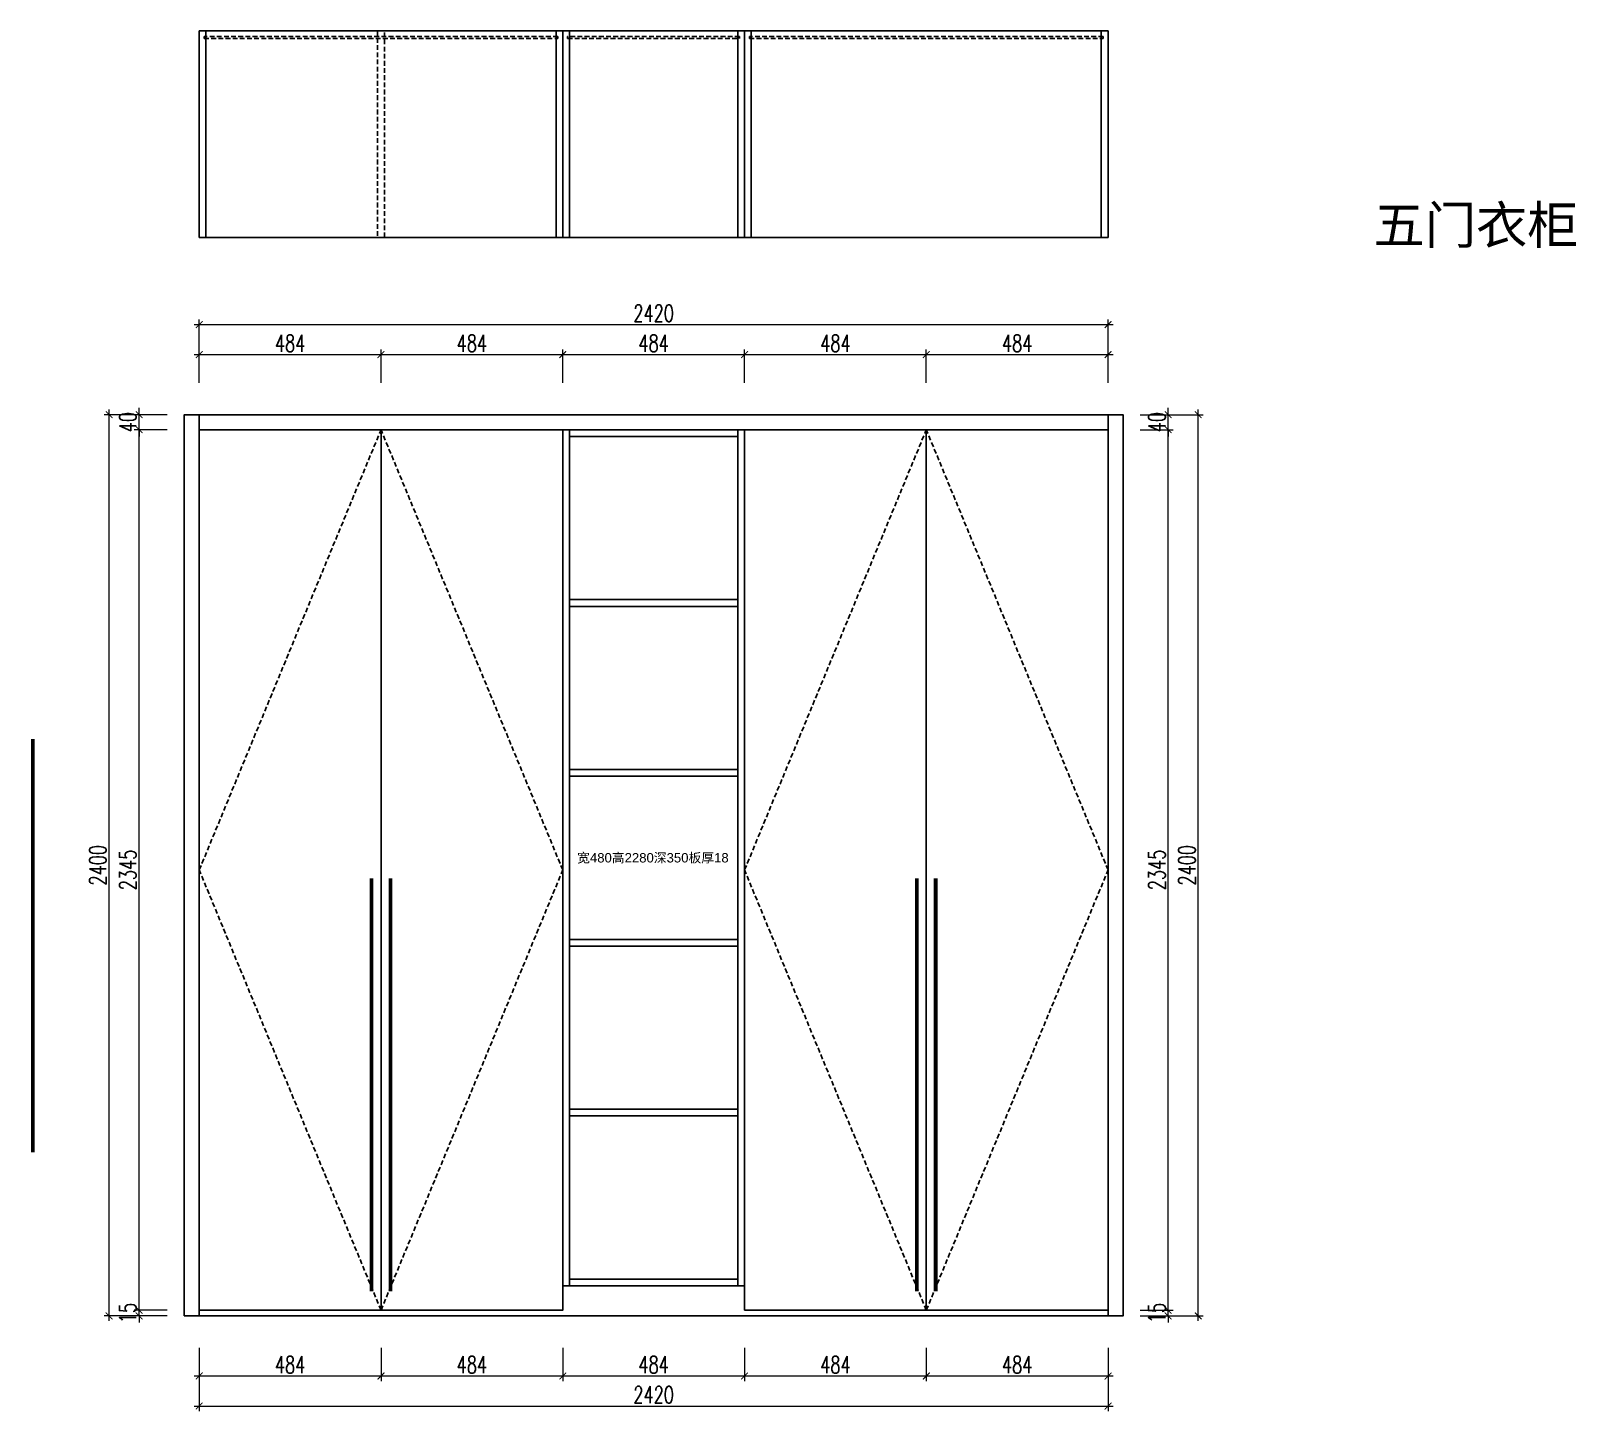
# Model space of a CAD drawing. Header units: inches. Extents: x 55314 to 59719, y -29566 to -22693.
# Drawn here: x 55314 to 59429, y -29566 to -25890 of the extents above; entities that cross this region are included whole.
import ezdxf
from ezdxf.enums import TextEntityAlignment as Align

# ---------------------------------------------------------------- set-up
doc = ezdxf.new("R2010")
doc.units = ezdxf.units.IN
doc.header["$LTSCALE"] = 2
doc.linetypes.add('HIDDEN', pattern=[9.525, 6.35, -3.175])
for name, color, linetype in [('0-标注', 7, 'Continuous'), ('Layer_CabinetText', 3, 'Continuous'), ('五金', 252, 'Continuous'), ('文字', 255, 'Continuous'), ('柜体', 7, 'Continuous'), ('柜体结构', 255, 'Continuous'), ('柜体虚线', 8, 'HIDDEN'), ('门板图层', 1, 'Continuous'), ('门板开启线', 8, 'HIDDEN'), ('门板遮罩', 7, 'Continuous')]:
    doc.layers.add(name, color=color, linetype=linetype)
doc.styles.add('DIMTEXT', font='simplex.shx', dxfattribs={"width": 0.7, "bigfont": 'gbcbig.shx'})
doc.styles.get("Standard").update_dxf_attribs({"font": 'arial.ttf'})
doc.dimstyles.new('雷神标注', dxfattribs={"dimscale": 15, "dimtxt": 3, "dimasz": 1.2, "dimexe": 0.9, "dimexo": 1, "dimgap": 0.5, "dimtad": 1, "dimdec": 0, "dimzin": 13, "dimdsep": 46, "dimtxsty": 'DIMTEXT', "dimblk1": 'ARCHTICK', "dimblk2": 'ARCHTICK', "dimsah": 1, "dimcen": 2, "dimdle": 0.9, "dimclrd": 1, "dimclre": 1, "dimclrt": 1, "dimadec": 1, "dimazin": 0, "dimtfac": 1, "dimtdec": 0, "dimtix": 1, "dimtmove": 1, "dimatfit": 3, "dimfxl": 5, "dimfxlon": 1, "dimtolj": 1, "dimtzin": 13, "dimlwd": 5, "dimlwe": 5, "dimarcsym": 0})

# ---------------------------------------------------------------- blocks, each defined once
blk = doc.blocks.new('KZK_20260507_212012', base_point=(55319.3, -28326.5))
at = {"color": 255, "const_width": 10}
blk.add_lwpolyline([(55319.3, -27776.5), (55319.3, -28876.5)], dxfattribs=at)
blk = doc.blocks.new('_ARCHTICK')
at = {"color": 0, "linetype": 'ByBlock', "const_width": 0.15}
blk.add_lwpolyline([(-0.5, -0.5), (0.5, 0.5)], dxfattribs=at)
blk = doc.blocks.new('*D55')
at = {"layer": '0-标注', "color": 1, "lineweight": 5, "transparency": 16777216}
for p, q in [((55762.5, -29397.5), (55762.5, -29486)), ((56246.5, -29397.5), (56246.5, -29486)), ((55749, -29472.5), (56260, -29472.5))]:
    blk.add_line(p, q, dxfattribs=at)
at = {"layer": 'Defpoints', "color": 0, "transparency": 16777216}
for p in [(55762.5, -29312.5), (56246.5, -29312.5), (56246.5, -29472.5)]:
    blk.add_point(p, dxfattribs=at)
at = {"layer": '0-标注', "color": 1, "lineweight": 5, "transparency": 16777216, "xscale": 17.99999999999999, "yscale": 17.99999999999999, "zscale": 17.99999999999999, "rotation": 180}
blk.add_blockref('_ARCHTICK', (55762.5, -29472.5), dxfattribs=at)
at = {"layer": '0-标注', "color": 1, "lineweight": 5, "transparency": 16777216, "xscale": 17.99999999999999, "yscale": 17.99999999999999, "zscale": 17.99999999999999}
blk.add_blockref('_ARCHTICK', (56246.5, -29472.5), dxfattribs=at)
at = {"layer": '0-标注', "color": 1, "transparency": 16777216, "insert": (56004.5, -29442.5), "char_height": 45, "attachment_point": 5, "style": 'DIMTEXT'}
blk.add_mtext('\\A1;484', dxfattribs=at)
blk = doc.blocks.new('*D56')
at = {"layer": '0-标注', "color": 1, "lineweight": 5, "transparency": 16777216}
for p, q in [((56246.5, -29397.5), (56246.5, -29486)), ((56730.5, -29397.5), (56730.5, -29486)), ((56233, -29472.5), (56744, -29472.5))]:
    blk.add_line(p, q, dxfattribs=at)
at = {"layer": 'Defpoints', "color": 0, "transparency": 16777216}
for p in [(56246.5, -29312.5), (56730.5, -29312.5), (56730.5, -29472.5)]:
    blk.add_point(p, dxfattribs=at)
at = {"layer": '0-标注', "color": 1, "lineweight": 5, "transparency": 16777216, "xscale": 17.99999999999999, "yscale": 17.99999999999999, "zscale": 17.99999999999999, "rotation": 180}
blk.add_blockref('_ARCHTICK', (56246.5, -29472.5), dxfattribs=at)
at = {"layer": '0-标注', "color": 1, "lineweight": 5, "transparency": 16777216, "xscale": 17.99999999999999, "yscale": 17.99999999999999, "zscale": 17.99999999999999}
blk.add_blockref('_ARCHTICK', (56730.5, -29472.5), dxfattribs=at)
at = {"layer": '0-标注', "color": 1, "transparency": 16777216, "insert": (56488.5, -29442.5), "char_height": 45, "attachment_point": 5, "style": 'DIMTEXT'}
blk.add_mtext('\\A1;484', dxfattribs=at)
blk = doc.blocks.new('*D57')
at = {"layer": '0-标注', "color": 1, "lineweight": 5, "transparency": 16777216}
for p, q in [((56730.5, -29397.5), (56730.5, -29486)), ((57214.5, -29397.5), (57214.5, -29486)), ((56717, -29472.5), (57228, -29472.5))]:
    blk.add_line(p, q, dxfattribs=at)
at = {"layer": 'Defpoints', "color": 0, "transparency": 16777216}
for p in [(56730.5, -29312.5), (57214.5, -29312.5), (57214.5, -29472.5)]:
    blk.add_point(p, dxfattribs=at)
at = {"layer": '0-标注', "color": 1, "lineweight": 5, "transparency": 16777216, "xscale": 17.99999999999999, "yscale": 17.99999999999999, "zscale": 17.99999999999999, "rotation": 180}
blk.add_blockref('_ARCHTICK', (56730.5, -29472.5), dxfattribs=at)
at = {"layer": '0-标注', "color": 1, "lineweight": 5, "transparency": 16777216, "xscale": 17.99999999999999, "yscale": 17.99999999999999, "zscale": 17.99999999999999}
blk.add_blockref('_ARCHTICK', (57214.5, -29472.5), dxfattribs=at)
at = {"layer": '0-标注', "color": 1, "transparency": 16777216, "insert": (56972.5, -29442.5), "char_height": 45, "attachment_point": 5, "style": 'DIMTEXT'}
blk.add_mtext('\\A1;484', dxfattribs=at)
blk = doc.blocks.new('*D58')
at = {"layer": '0-标注', "color": 1, "lineweight": 5, "transparency": 16777216}
for p, q in [((57214.5, -29397.5), (57214.5, -29486)), ((57698.5, -29397.5), (57698.5, -29486)), ((57201, -29472.5), (57712, -29472.5))]:
    blk.add_line(p, q, dxfattribs=at)
at = {"layer": 'Defpoints', "color": 0, "transparency": 16777216}
for p in [(57214.5, -29312.5), (57698.5, -29312.5), (57698.5, -29472.5)]:
    blk.add_point(p, dxfattribs=at)
at = {"layer": '0-标注', "color": 1, "lineweight": 5, "transparency": 16777216, "xscale": 17.99999999999999, "yscale": 17.99999999999999, "zscale": 17.99999999999999, "rotation": 180}
blk.add_blockref('_ARCHTICK', (57214.5, -29472.5), dxfattribs=at)
at = {"layer": '0-标注', "color": 1, "lineweight": 5, "transparency": 16777216, "xscale": 17.99999999999999, "yscale": 17.99999999999999, "zscale": 17.99999999999999}
blk.add_blockref('_ARCHTICK', (57698.5, -29472.5), dxfattribs=at)
at = {"layer": '0-标注', "color": 1, "transparency": 16777216, "insert": (57456.5, -29442.5), "char_height": 45, "attachment_point": 5, "style": 'DIMTEXT'}
blk.add_mtext('\\A1;484', dxfattribs=at)
blk = doc.blocks.new('*D59')
at = {"layer": '0-标注', "color": 1, "lineweight": 5, "transparency": 16777216}
for p, q in [((57698.5, -29397.5), (57698.5, -29486)), ((58182.5, -29397.5), (58182.5, -29486)), ((57685, -29472.5), (58196, -29472.5))]:
    blk.add_line(p, q, dxfattribs=at)
at = {"layer": 'Defpoints', "color": 0, "transparency": 16777216}
for p in [(57698.5, -29312.5), (58182.5, -29312.5), (58182.5, -29472.5)]:
    blk.add_point(p, dxfattribs=at)
at = {"layer": '0-标注', "color": 1, "lineweight": 5, "transparency": 16777216, "xscale": 17.99999999999999, "yscale": 17.99999999999999, "zscale": 17.99999999999999, "rotation": 180}
blk.add_blockref('_ARCHTICK', (57698.5, -29472.5), dxfattribs=at)
at = {"layer": '0-标注', "color": 1, "lineweight": 5, "transparency": 16777216, "xscale": 17.99999999999999, "yscale": 17.99999999999999, "zscale": 17.99999999999999}
blk.add_blockref('_ARCHTICK', (58182.5, -29472.5), dxfattribs=at)
at = {"layer": '0-标注', "color": 1, "transparency": 16777216, "insert": (57940.5, -29442.5), "char_height": 45, "attachment_point": 5, "style": 'DIMTEXT'}
blk.add_mtext('\\A1;484', dxfattribs=at)
blk = doc.blocks.new('*D60')
at = {"layer": '0-标注', "color": 1, "lineweight": 5, "transparency": 16777216}
for p, q in [((55762.5, -29477.5), (55762.5, -29566)), ((58182.5, -29477.5), (58182.5, -29566)), ((55749, -29552.5), (58196, -29552.5))]:
    blk.add_line(p, q, dxfattribs=at)
at = {"layer": 'Defpoints', "color": 0, "transparency": 16777216}
for p in [(55762.5, -29312.5), (58182.5, -29312.5), (58182.5, -29552.5)]:
    blk.add_point(p, dxfattribs=at)
at = {"layer": '0-标注', "color": 1, "lineweight": 5, "transparency": 16777216, "xscale": 17.99999999999999, "yscale": 17.99999999999999, "zscale": 17.99999999999999, "rotation": 180}
blk.add_blockref('_ARCHTICK', (55762.5, -29552.5), dxfattribs=at)
at = {"layer": '0-标注', "color": 1, "lineweight": 5, "transparency": 16777216, "xscale": 17.99999999999999, "yscale": 17.99999999999999, "zscale": 17.99999999999999}
blk.add_blockref('_ARCHTICK', (58182.5, -29552.5), dxfattribs=at)
at = {"layer": '0-标注', "color": 1, "transparency": 16777216, "insert": (56972.5, -29522.5), "char_height": 45, "attachment_point": 5, "style": 'DIMTEXT'}
blk.add_mtext('\\A1;2420', dxfattribs=at)
blk = doc.blocks.new('*D61')
at = {"layer": '0-标注', "color": 1, "lineweight": 5, "transparency": 16777216}
for p, q in [((55602.5, -29297.5), (55602.5, -29279.5)), ((55677.5, -29297.5), (55589, -29297.5)), ((55677.5, -29312.5), (55589, -29312.5)), ((55602.5, -29312.5), (55602.5, -29297.5)), ((55602.5, -29312.5), (55602.5, -29330.5))]:
    blk.add_line(p, q, dxfattribs=at)
at = {"layer": 'Defpoints', "color": 0, "transparency": 16777216}
for p in [(55602.5, -29297.5), (55762.5, -29297.5), (55762.5, -29312.5)]:
    blk.add_point(p, dxfattribs=at)
at = {"layer": '0-标注', "color": 1, "lineweight": 5, "transparency": 16777216, "xscale": 17.99999999999999, "yscale": 17.99999999999999, "zscale": 17.99999999999999}
for p, rotation in [((55602.5, -29297.5), 270), ((55602.5, -29312.5), 90)]:
    blk.add_blockref('_ARCHTICK', p, dxfattribs=dict(at, rotation=rotation))
at = {"layer": '0-标注', "color": 1, "transparency": 16777216, "insert": (55572.5, -29305), "char_height": 45, "attachment_point": 5, "rotation": 90, "style": 'DIMTEXT'}
blk.add_mtext('\\A1;15', dxfattribs=at)
blk = doc.blocks.new('*D62')
at = {"layer": '0-标注', "color": 1, "lineweight": 5, "transparency": 16777216}
for p, q in [((55602.5, -29311), (55602.5, -26939)), ((55677.5, -26952.5), (55589, -26952.5)), ((55677.5, -29297.5), (55589, -29297.5))]:
    blk.add_line(p, q, dxfattribs=at)
at = {"layer": 'Defpoints', "color": 0, "transparency": 16777216}
for p in [(55602.5, -26952.5), (55762.5, -26952.5), (55762.5, -29297.5)]:
    blk.add_point(p, dxfattribs=at)
at = {"layer": '0-标注', "color": 1, "lineweight": 5, "transparency": 16777216, "xscale": 17.99999999999999, "yscale": 17.99999999999999, "zscale": 17.99999999999999}
for p, rotation in [((55602.5, -26952.5), 90), ((55602.5, -29297.5), 270)]:
    blk.add_blockref('_ARCHTICK', p, dxfattribs=dict(at, rotation=rotation))
at = {"layer": '0-标注', "color": 1, "transparency": 16777216, "insert": (55572.5, -28125), "char_height": 45, "attachment_point": 5, "rotation": 90, "style": 'DIMTEXT'}
blk.add_mtext('\\A1;2345', dxfattribs=at)
blk = doc.blocks.new('*D63')
at = {"layer": '0-标注', "color": 1, "lineweight": 5, "transparency": 16777216}
for p, q in [((55602.5, -26912.5), (55602.5, -26894.5)), ((55677.5, -26912.5), (55589, -26912.5)), ((55602.5, -26952.5), (55602.5, -26912.5)), ((55677.5, -26952.5), (55589, -26952.5)), ((55602.5, -26952.5), (55602.5, -26970.5))]:
    blk.add_line(p, q, dxfattribs=at)
at = {"layer": 'Defpoints', "color": 0, "transparency": 16777216}
for p in [(55602.5, -26912.5), (55762.5, -26912.5), (55762.5, -26952.5)]:
    blk.add_point(p, dxfattribs=at)
at = {"layer": '0-标注', "color": 1, "lineweight": 5, "transparency": 16777216, "xscale": 17.99999999999999, "yscale": 17.99999999999999, "zscale": 17.99999999999999}
for p, rotation in [((55602.5, -26912.5), 270), ((55602.5, -26952.5), 90)]:
    blk.add_blockref('_ARCHTICK', p, dxfattribs=dict(at, rotation=rotation))
at = {"layer": '0-标注', "color": 1, "transparency": 16777216, "insert": (55572.5, -26932.5), "char_height": 45, "attachment_point": 5, "rotation": 90, "style": 'DIMTEXT'}
blk.add_mtext('\\A1;40', dxfattribs=at)
blk = doc.blocks.new('*D64')
at = {"layer": '0-标注', "color": 1, "lineweight": 5, "transparency": 16777216}
for p, q in [((55522.5, -29326), (55522.5, -26899)), ((55597.5, -26912.5), (55509, -26912.5)), ((55597.5, -29312.5), (55509, -29312.5))]:
    blk.add_line(p, q, dxfattribs=at)
at = {"layer": 'Defpoints', "color": 0, "transparency": 16777216}
for p in [(55522.5, -26912.5), (55762.5, -26912.5), (55762.5, -29312.5)]:
    blk.add_point(p, dxfattribs=at)
at = {"layer": '0-标注', "color": 1, "lineweight": 5, "transparency": 16777216, "xscale": 17.99999999999999, "yscale": 17.99999999999999, "zscale": 17.99999999999999}
for p, rotation in [((55522.5, -26912.5), 90), ((55522.5, -29312.5), 270)]:
    blk.add_blockref('_ARCHTICK', p, dxfattribs=dict(at, rotation=rotation))
at = {"layer": '0-标注', "color": 1, "transparency": 16777216, "insert": (55492.5, -28112.5), "char_height": 45, "attachment_point": 5, "rotation": 90, "style": 'DIMTEXT'}
blk.add_mtext('\\A1;2400', dxfattribs=at)
blk = doc.blocks.new('*D65')
at = {"layer": '0-标注', "color": 1, "lineweight": 5, "transparency": 16777216}
for p, q in [((55762.5, -26827.5), (55762.5, -26739)), ((56246.5, -26827.5), (56246.5, -26739)), ((55749, -26752.5), (56260, -26752.5))]:
    blk.add_line(p, q, dxfattribs=at)
at = {"layer": 'Defpoints', "color": 0, "transparency": 16777216}
for p in [(56246.5, -26752.5), (55762.5, -26912.5), (56246.5, -26912.5)]:
    blk.add_point(p, dxfattribs=at)
at = {"layer": '0-标注', "color": 1, "lineweight": 5, "transparency": 16777216, "xscale": 17.99999999999999, "yscale": 17.99999999999999, "zscale": 17.99999999999999, "rotation": 180}
blk.add_blockref('_ARCHTICK', (55762.5, -26752.5), dxfattribs=at)
at = {"layer": '0-标注', "color": 1, "lineweight": 5, "transparency": 16777216, "xscale": 17.99999999999999, "yscale": 17.99999999999999, "zscale": 17.99999999999999}
blk.add_blockref('_ARCHTICK', (56246.5, -26752.5), dxfattribs=at)
at = {"layer": '0-标注', "color": 1, "transparency": 16777216, "insert": (56004.5, -26722.5), "char_height": 45, "attachment_point": 5, "style": 'DIMTEXT'}
blk.add_mtext('\\A1;484', dxfattribs=at)
blk = doc.blocks.new('*D66')
at = {"layer": '0-标注', "color": 1, "lineweight": 5, "transparency": 16777216}
for p, q in [((56246.5, -26827.5), (56246.5, -26739)), ((56730.5, -26827.5), (56730.5, -26739)), ((56233, -26752.5), (56744, -26752.5))]:
    blk.add_line(p, q, dxfattribs=at)
at = {"layer": 'Defpoints', "color": 0, "transparency": 16777216}
for p in [(56730.5, -26752.5), (56246.5, -26912.5), (56730.5, -26912.5)]:
    blk.add_point(p, dxfattribs=at)
at = {"layer": '0-标注', "color": 1, "lineweight": 5, "transparency": 16777216, "xscale": 17.99999999999999, "yscale": 17.99999999999999, "zscale": 17.99999999999999, "rotation": 180}
blk.add_blockref('_ARCHTICK', (56246.5, -26752.5), dxfattribs=at)
at = {"layer": '0-标注', "color": 1, "lineweight": 5, "transparency": 16777216, "xscale": 17.99999999999999, "yscale": 17.99999999999999, "zscale": 17.99999999999999}
blk.add_blockref('_ARCHTICK', (56730.5, -26752.5), dxfattribs=at)
at = {"layer": '0-标注', "color": 1, "transparency": 16777216, "insert": (56488.5, -26722.5), "char_height": 45, "attachment_point": 5, "style": 'DIMTEXT'}
blk.add_mtext('\\A1;484', dxfattribs=at)
blk = doc.blocks.new('*D67')
at = {"layer": '0-标注', "color": 1, "lineweight": 5, "transparency": 16777216}
for p, q in [((56730.5, -26827.5), (56730.5, -26739)), ((57214.5, -26827.5), (57214.5, -26739)), ((56717, -26752.5), (57228, -26752.5))]:
    blk.add_line(p, q, dxfattribs=at)
at = {"layer": 'Defpoints', "color": 0, "transparency": 16777216}
for p in [(57214.5, -26752.5), (56730.5, -26912.5), (57214.5, -26912.5)]:
    blk.add_point(p, dxfattribs=at)
at = {"layer": '0-标注', "color": 1, "lineweight": 5, "transparency": 16777216, "xscale": 17.99999999999999, "yscale": 17.99999999999999, "zscale": 17.99999999999999, "rotation": 180}
blk.add_blockref('_ARCHTICK', (56730.5, -26752.5), dxfattribs=at)
at = {"layer": '0-标注', "color": 1, "lineweight": 5, "transparency": 16777216, "xscale": 17.99999999999999, "yscale": 17.99999999999999, "zscale": 17.99999999999999}
blk.add_blockref('_ARCHTICK', (57214.5, -26752.5), dxfattribs=at)
at = {"layer": '0-标注', "color": 1, "transparency": 16777216, "insert": (56972.5, -26722.5), "char_height": 45, "attachment_point": 5, "style": 'DIMTEXT'}
blk.add_mtext('\\A1;484', dxfattribs=at)
blk = doc.blocks.new('*D68')
at = {"layer": '0-标注', "color": 1, "lineweight": 5, "transparency": 16777216}
for p, q in [((57214.5, -26827.5), (57214.5, -26739)), ((57698.5, -26827.5), (57698.5, -26739)), ((57201, -26752.5), (57712, -26752.5))]:
    blk.add_line(p, q, dxfattribs=at)
at = {"layer": 'Defpoints', "color": 0, "transparency": 16777216}
for p in [(57698.5, -26752.5), (57214.5, -26912.5), (57698.5, -26912.5)]:
    blk.add_point(p, dxfattribs=at)
at = {"layer": '0-标注', "color": 1, "lineweight": 5, "transparency": 16777216, "xscale": 17.99999999999999, "yscale": 17.99999999999999, "zscale": 17.99999999999999, "rotation": 180}
blk.add_blockref('_ARCHTICK', (57214.5, -26752.5), dxfattribs=at)
at = {"layer": '0-标注', "color": 1, "lineweight": 5, "transparency": 16777216, "xscale": 17.99999999999999, "yscale": 17.99999999999999, "zscale": 17.99999999999999}
blk.add_blockref('_ARCHTICK', (57698.5, -26752.5), dxfattribs=at)
at = {"layer": '0-标注', "color": 1, "transparency": 16777216, "insert": (57456.5, -26722.5), "char_height": 45, "attachment_point": 5, "style": 'DIMTEXT'}
blk.add_mtext('\\A1;484', dxfattribs=at)
blk = doc.blocks.new('*D69')
at = {"layer": '0-标注', "color": 1, "lineweight": 5, "transparency": 16777216}
for p, q in [((57698.5, -26827.5), (57698.5, -26739)), ((58182.5, -26827.5), (58182.5, -26739)), ((57685, -26752.5), (58196, -26752.5))]:
    blk.add_line(p, q, dxfattribs=at)
at = {"layer": 'Defpoints', "color": 0, "transparency": 16777216}
for p in [(58182.5, -26752.5), (57698.5, -26912.5), (58182.5, -26912.5)]:
    blk.add_point(p, dxfattribs=at)
at = {"layer": '0-标注', "color": 1, "lineweight": 5, "transparency": 16777216, "xscale": 17.99999999999999, "yscale": 17.99999999999999, "zscale": 17.99999999999999, "rotation": 180}
blk.add_blockref('_ARCHTICK', (57698.5, -26752.5), dxfattribs=at)
at = {"layer": '0-标注', "color": 1, "lineweight": 5, "transparency": 16777216, "xscale": 17.99999999999999, "yscale": 17.99999999999999, "zscale": 17.99999999999999}
blk.add_blockref('_ARCHTICK', (58182.5, -26752.5), dxfattribs=at)
at = {"layer": '0-标注', "color": 1, "transparency": 16777216, "insert": (57940.5, -26722.5), "char_height": 45, "attachment_point": 5, "style": 'DIMTEXT'}
blk.add_mtext('\\A1;484', dxfattribs=at)
blk = doc.blocks.new('*D70')
at = {"layer": '0-标注', "color": 1, "lineweight": 5, "transparency": 16777216}
for p, q in [((55762.5, -26747.5), (55762.5, -26659)), ((58182.5, -26747.5), (58182.5, -26659)), ((55749, -26672.5), (58196, -26672.5))]:
    blk.add_line(p, q, dxfattribs=at)
at = {"layer": 'Defpoints', "color": 0, "transparency": 16777216}
for p in [(58182.5, -26672.5), (55762.5, -26912.5), (58182.5, -26912.5)]:
    blk.add_point(p, dxfattribs=at)
at = {"layer": '0-标注', "color": 1, "lineweight": 5, "transparency": 16777216, "xscale": 17.99999999999999, "yscale": 17.99999999999999, "zscale": 17.99999999999999, "rotation": 180}
blk.add_blockref('_ARCHTICK', (55762.5, -26672.5), dxfattribs=at)
at = {"layer": '0-标注', "color": 1, "lineweight": 5, "transparency": 16777216, "xscale": 17.99999999999999, "yscale": 17.99999999999999, "zscale": 17.99999999999999}
blk.add_blockref('_ARCHTICK', (58182.5, -26672.5), dxfattribs=at)
at = {"layer": '0-标注', "color": 1, "transparency": 16777216, "insert": (56972.5, -26642.5), "char_height": 45, "attachment_point": 5, "style": 'DIMTEXT'}
blk.add_mtext('\\A1;2420', dxfattribs=at)
blk = doc.blocks.new('*D71')
at = {"layer": '0-标注', "color": 1, "lineweight": 5, "transparency": 16777216}
for p, q in [((58342.5, -29297.5), (58342.5, -29279.5)), ((58267.5, -29297.5), (58356, -29297.5)), ((58267.5, -29312.5), (58356, -29312.5)), ((58342.5, -29312.5), (58342.5, -29297.5)), ((58342.5, -29312.5), (58342.5, -29330.5))]:
    blk.add_line(p, q, dxfattribs=at)
at = {"layer": 'Defpoints', "color": 0, "transparency": 16777216}
for p in [(58182.5, -29297.5), (58182.5, -29312.5), (58342.5, -29297.5)]:
    blk.add_point(p, dxfattribs=at)
at = {"layer": '0-标注', "color": 1, "lineweight": 5, "transparency": 16777216, "xscale": 17.99999999999999, "yscale": 17.99999999999999, "zscale": 17.99999999999999}
for p, rotation in [((58342.5, -29297.5), 270), ((58342.5, -29312.5), 90)]:
    blk.add_blockref('_ARCHTICK', p, dxfattribs=dict(at, rotation=rotation))
at = {"layer": '0-标注', "color": 1, "transparency": 16777216, "insert": (58312.5, -29305), "char_height": 45, "attachment_point": 5, "rotation": 90, "style": 'DIMTEXT'}
blk.add_mtext('\\A1;15', dxfattribs=at)
blk = doc.blocks.new('*D72')
at = {"layer": '0-标注', "color": 1, "lineweight": 5, "transparency": 16777216}
for p, q in [((58342.5, -29311), (58342.5, -26939)), ((58267.5, -26952.5), (58356, -26952.5)), ((58267.5, -29297.5), (58356, -29297.5))]:
    blk.add_line(p, q, dxfattribs=at)
at = {"layer": 'Defpoints', "color": 0, "transparency": 16777216}
for p in [(58182.5, -26952.5), (58342.5, -26952.5), (58182.5, -29297.5)]:
    blk.add_point(p, dxfattribs=at)
at = {"layer": '0-标注', "color": 1, "lineweight": 5, "transparency": 16777216, "xscale": 17.99999999999999, "yscale": 17.99999999999999, "zscale": 17.99999999999999}
for p, rotation in [((58342.5, -26952.5), 90), ((58342.5, -29297.5), 270)]:
    blk.add_blockref('_ARCHTICK', p, dxfattribs=dict(at, rotation=rotation))
at = {"layer": '0-标注', "color": 1, "transparency": 16777216, "insert": (58312.5, -28125), "char_height": 45, "attachment_point": 5, "rotation": 90, "style": 'DIMTEXT'}
blk.add_mtext('\\A1;2345', dxfattribs=at)
blk = doc.blocks.new('*D73')
at = {"layer": '0-标注', "color": 1, "lineweight": 5, "transparency": 16777216}
for p, q in [((58342.5, -26912.5), (58342.5, -26894.5)), ((58267.5, -26912.5), (58356, -26912.5)), ((58342.5, -26952.5), (58342.5, -26912.5)), ((58267.5, -26952.5), (58356, -26952.5)), ((58342.5, -26952.5), (58342.5, -26970.5))]:
    blk.add_line(p, q, dxfattribs=at)
at = {"layer": 'Defpoints', "color": 0, "transparency": 16777216}
for p in [(58182.5, -26912.5), (58342.5, -26912.5), (58182.5, -26952.5)]:
    blk.add_point(p, dxfattribs=at)
at = {"layer": '0-标注', "color": 1, "lineweight": 5, "transparency": 16777216, "xscale": 17.99999999999999, "yscale": 17.99999999999999, "zscale": 17.99999999999999}
for p, rotation in [((58342.5, -26912.5), 270), ((58342.5, -26952.5), 90)]:
    blk.add_blockref('_ARCHTICK', p, dxfattribs=dict(at, rotation=rotation))
at = {"layer": '0-标注', "color": 1, "transparency": 16777216, "insert": (58312.5, -26932.5), "char_height": 45, "attachment_point": 5, "rotation": 90, "style": 'DIMTEXT'}
blk.add_mtext('\\A1;40', dxfattribs=at)
blk = doc.blocks.new('*D74')
at = {"layer": '0-标注', "color": 1, "lineweight": 5, "transparency": 16777216}
for p, q in [((58422.5, -29326), (58422.5, -26899)), ((58347.5, -26912.5), (58436, -26912.5)), ((58347.5, -29312.5), (58436, -29312.5))]:
    blk.add_line(p, q, dxfattribs=at)
at = {"layer": 'Defpoints', "color": 0, "transparency": 16777216}
for p in [(58182.5, -26912.5), (58422.5, -26912.5), (58182.5, -29312.5)]:
    blk.add_point(p, dxfattribs=at)
at = {"layer": '0-标注', "color": 1, "lineweight": 5, "transparency": 16777216, "xscale": 17.99999999999999, "yscale": 17.99999999999999, "zscale": 17.99999999999999}
for p, rotation in [((58422.5, -26912.5), 90), ((58422.5, -29312.5), 270)]:
    blk.add_blockref('_ARCHTICK', p, dxfattribs=dict(at, rotation=rotation))
at = {"layer": '0-标注', "color": 1, "transparency": 16777216, "insert": (58392.5, -28112.5), "char_height": 45, "attachment_point": 5, "rotation": 90, "style": 'DIMTEXT'}
blk.add_mtext('\\A1;2400', dxfattribs=at)

msp = doc.modelspace()

# ---------------------------------------------------------------- linework, layer by layer
at = {"layer": '文字'}
msp.add_lwpolyline([(55722.5, -29312.5), (58222.5, -29312.5), (58222.5, -26912.5), (55722.5, -26912.5)], close=True, dxfattribs=at)
at = {"layer": '柜体'}
for p, q in [((55762.5, -29312.5), (55762.5, -26912.5)), ((58182.5, -29312.5), (58182.5, -26912.5)), ((55762.5, -26952.5), (58182.5, -26952.5)), ((55762.5, -29232.5), (58182.5, -29232.5))]:
    msp.add_line(p, q, dxfattribs=at)
at = {"layer": '柜体结构'}
for points in [[(55762.5, -26440.5), (55780.5, -26440.5), (55780.5, -25890.5), (55762.5, -25890.5)], [(55780.5, -26440.5), (56712.5, -26440.5), (56712.5, -25890.5), (55780.5, -25890.5)], [(56712.5, -26440.5), (56730.5, -26440.5), (56730.5, -25890.5), (56712.5, -25890.5)], [(56730.5, -26440.5), (56748.5, -26440.5), (56748.5, -25890.5), (56730.5, -25890.5)], [(56748.5, -26440.5), (57196.5, -26440.5), (57196.5, -25890.5), (56748.5, -25890.5)], [(57196.5, -26440.5), (57214.5, -26440.5), (57214.5, -25890.5), (57196.5, -25890.5)], [(57214.5, -26440.5), (57232.5, -26440.5), (57232.5, -25890.5), (57214.5, -25890.5)], [(57232.5, -26440.5), (58164.5, -26440.5), (58164.5, -25890.5), (57232.5, -25890.5)], [(58164.5, -26440.5), (58182.5, -26440.5), (58182.5, -25890.5), (58164.5, -25890.5)]]:
    msp.add_lwpolyline(points, close=True, dxfattribs=at)
at = {"layer": '柜体虚线'}
for points in [[(55775.5, -25910.5), (56717.5, -25910.5), (56717.5, -25905.5), (55775.5, -25905.5)], [(56237.5, -26440.5), (56255.5, -26440.5), (56255.5, -25890.5), (56237.5, -25890.5)], [(56743.5, -25910.5), (57201.5, -25910.5), (57201.5, -25905.5), (56743.5, -25905.5)], [(57227.5, -25910.5), (58169.5, -25910.5), (58169.5, -25905.5), (57227.5, -25905.5)]]:
    msp.add_lwpolyline(points, close=True, dxfattribs=at)

# ---------------------------------------------------------------- block references
at = {"layer": '文字'}
msp.add_blockref('KZK_20260507_212012', (55319.3, -28326.5), dxfattribs=at)

# ---------------------------------------------------------------- texts
at = {"layer": 'Layer_CabinetText'}
msp.add_text('宽480高2280深350板厚18', height=25, dxfattribs=at).set_placement((56970.5, -28092.5), align=Align.MIDDLE_CENTER)
at = {"layer": '文字', "color": 2, "insert": (58889.5, -26357.5), "char_height": 100, "width": 1100, "attachment_point": 1}
msp.add_mtext('五门衣柜', dxfattribs=at)

# ---------------------------------------------------------------- dimensions: what is measured, and where the dimension line sits
at = {"layer": '0-标注'}
for p1, p2, distance, picture, middle in [((55762.5, -26912.5), (58182.5, -26912.5), 240, '*D70', (56972.5, -26642.5)), ((55762.5, -26912.5), (56246.5, -26912.5), 160, '*D65', (56004.5, -26722.5)), ((56246.5, -26912.5), (56730.5, -26912.5), 160, '*D66', (56488.5, -26722.5)), ((56730.5, -26912.5), (57214.5, -26912.5), 160, '*D67', (56972.5, -26722.5)), ((57214.5, -26912.5), (57698.5, -26912.5), 160, '*D68', (57456.5, -26722.5)), ((57698.5, -26912.5), (58182.5, -26912.5), 160, '*D69', (57940.5, -26722.5))]:
    dim = msp.add_aligned_dim(p1=p1, p2=p2, distance=distance, dimstyle='雷神标注', dxfattribs=at)
    dim.commit()
    dim.dimension.update_dxf_attribs({"geometry": picture, "text_midpoint": middle})

# ---------------------------------------------------------------- next in the draw order: wipeouts: each hides what was drawn before it
for points in [[(55762.5, -29297.5), (56246.5, -29297.5), (56246.5, -26952.5), (55762.5, -26952.5)], [(57214.5, -29297.5), (57698.5, -29297.5), (57698.5, -26952.5), (57214.5, -26952.5)]]:
    msp.add_wipeout(points).dxf.layer = '门板遮罩'

# ---------------------------------------------------------------- next in the draw order: linework, layer by layer
at = {"layer": '柜体结构'}
msp.add_lwpolyline([(57196.5, -29232.5), (57214.5, -29232.5), (57214.5, -26952.5), (57196.5, -26952.5)], close=True, dxfattribs=at)
at = {"layer": '门板图层'}
for points in [[(55762.5, -29297.5), (56246.5, -29297.5), (56246.5, -26952.5), (55762.5, -26952.5)], [(57214.5, -29297.5), (57698.5, -29297.5), (57698.5, -26952.5), (57214.5, -26952.5)]]:
    msp.add_lwpolyline(points, close=True, dxfattribs=at)
at = {"layer": '门板开启线'}
for points in [[(56246.5, -29297.5), (55762.5, -28125), (56246.5, -26952.5)], [(57698.5, -29297.5), (57214.5, -28125), (57698.5, -26952.5)]]:
    msp.add_lwpolyline(points, dxfattribs=at)

# ---------------------------------------------------------------- next in the draw order: block references
at = {"layer": '五金', "rotation": 180}
for p in [(56221.5, -28697.5), (57673.5, -28697.5)]:
    msp.add_blockref('KZK_20260507_212012', p, dxfattribs=at)

# ---------------------------------------------------------------- next in the draw order: dimensions: what is measured, and where the dimension line sits
at = {"layer": '0-标注'}
for p1, p2, distance, picture, middle in [((55762.5, -29312.5), (55762.5, -26912.5), 240, '*D64', (55492.5, -28112.5)), ((55762.5, -26952.5), (55762.5, -26912.5), 160, '*D63', (55572.5, -26932.5)), ((55762.5, -29297.5), (55762.5, -26952.5), 160, '*D62', (55572.5, -28125)), ((55762.5, -29312.5), (55762.5, -29297.5), 160, '*D61', (55572.5, -29305))]:
    dim = msp.add_aligned_dim(p1=p1, p2=p2, distance=distance, dimstyle='雷神标注', dxfattribs=at)
    dim.commit()
    dim.dimension.update_dxf_attribs({"geometry": picture, "text_midpoint": middle})

# ---------------------------------------------------------------- next in the draw order: wipeouts: each hides what was drawn before it
for points in [[(56246.5, -29297.5), (56730.5, -29297.5), (56730.5, -26952.5), (56246.5, -26952.5)], [(57698.5, -29297.5), (58182.5, -29297.5), (58182.5, -26952.5), (57698.5, -26952.5)]]:
    msp.add_wipeout(points).dxf.layer = '门板遮罩'

# ---------------------------------------------------------------- next in the draw order: linework, layer by layer
at = {"layer": '柜体结构'}
for points in [[(56730.5, -29232.5), (56748.5, -29232.5), (56748.5, -26952.5), (56730.5, -26952.5)], [(56748.5, -26970.5), (57196.5, -26970.5), (57196.5, -26952.5), (56748.5, -26952.5)], [(56748.5, -27422.9), (57196.5, -27422.9), (57196.5, -27404.9), (56748.5, -27404.9)], [(56748.5, -27875.3), (57196.5, -27875.3), (57196.5, -27857.3), (56748.5, -27857.3)], [(56748.5, -28327.7), (57196.5, -28327.7), (57196.5, -28309.7), (56748.5, -28309.7)], [(56748.5, -28780.1), (57196.5, -28780.1), (57196.5, -28762.1), (56748.5, -28762.1)], [(56748.5, -29232.5), (57196.5, -29232.5), (57196.5, -29214.5), (56748.5, -29214.5)]]:
    msp.add_lwpolyline(points, close=True, dxfattribs=at)
at = {"layer": '门板图层'}
for points in [[(56246.5, -29297.5), (56730.5, -29297.5), (56730.5, -26952.5), (56246.5, -26952.5)], [(57698.5, -29297.5), (58182.5, -29297.5), (58182.5, -26952.5), (57698.5, -26952.5)]]:
    msp.add_lwpolyline(points, close=True, dxfattribs=at)
at = {"layer": '门板开启线'}
for points in [[(56246.5, -29297.5), (56730.5, -28125), (56246.5, -26952.5)], [(57698.5, -29297.5), (58182.5, -28125), (57698.5, -26952.5)]]:
    msp.add_lwpolyline(points, dxfattribs=at)

# ---------------------------------------------------------------- next in the draw order: block references
at = {"layer": '五金', "xscale": -1, "rotation": 180}
for p in [(56271.5, -28697.5), (57723.5, -28697.5)]:
    msp.add_blockref('KZK_20260507_212012', p, dxfattribs=at)

# ---------------------------------------------------------------- next in the draw order: dimensions: what is measured, and where the dimension line sits
at = {"layer": '0-标注'}
for p1, p2, distance, picture, middle in [((58182.5, -26952.5), (58182.5, -26912.5), -160, '*D73', (58312.5, -26932.5)), ((58182.5, -29312.5), (58182.5, -26912.5), -240, '*D74', (58392.5, -28112.5)), ((58182.5, -29297.5), (58182.5, -26952.5), -160, '*D72', (58312.5, -28125)), ((58182.5, -29312.5), (58182.5, -29297.5), -160, '*D71', (58312.5, -29305)), ((55762.5, -29312.5), (56246.5, -29312.5), -160, '*D55', (56004.5, -29442.5)), ((55762.5, -29312.5), (58182.5, -29312.5), -240, '*D60', (56972.5, -29522.5)), ((56246.5, -29312.5), (56730.5, -29312.5), -160, '*D56', (56488.5, -29442.5)), ((56730.5, -29312.5), (57214.5, -29312.5), -160, '*D57', (56972.5, -29442.5)), ((57214.5, -29312.5), (57698.5, -29312.5), -160, '*D58', (57456.5, -29442.5)), ((57698.5, -29312.5), (58182.5, -29312.5), -160, '*D59', (57940.5, -29442.5))]:
    dim = msp.add_aligned_dim(p1=p1, p2=p2, distance=distance, dimstyle='雷神标注', dxfattribs=at)
    dim.commit()
    dim.dimension.update_dxf_attribs({"geometry": picture, "text_midpoint": middle})

doc.saveas('drawing.dxf')
